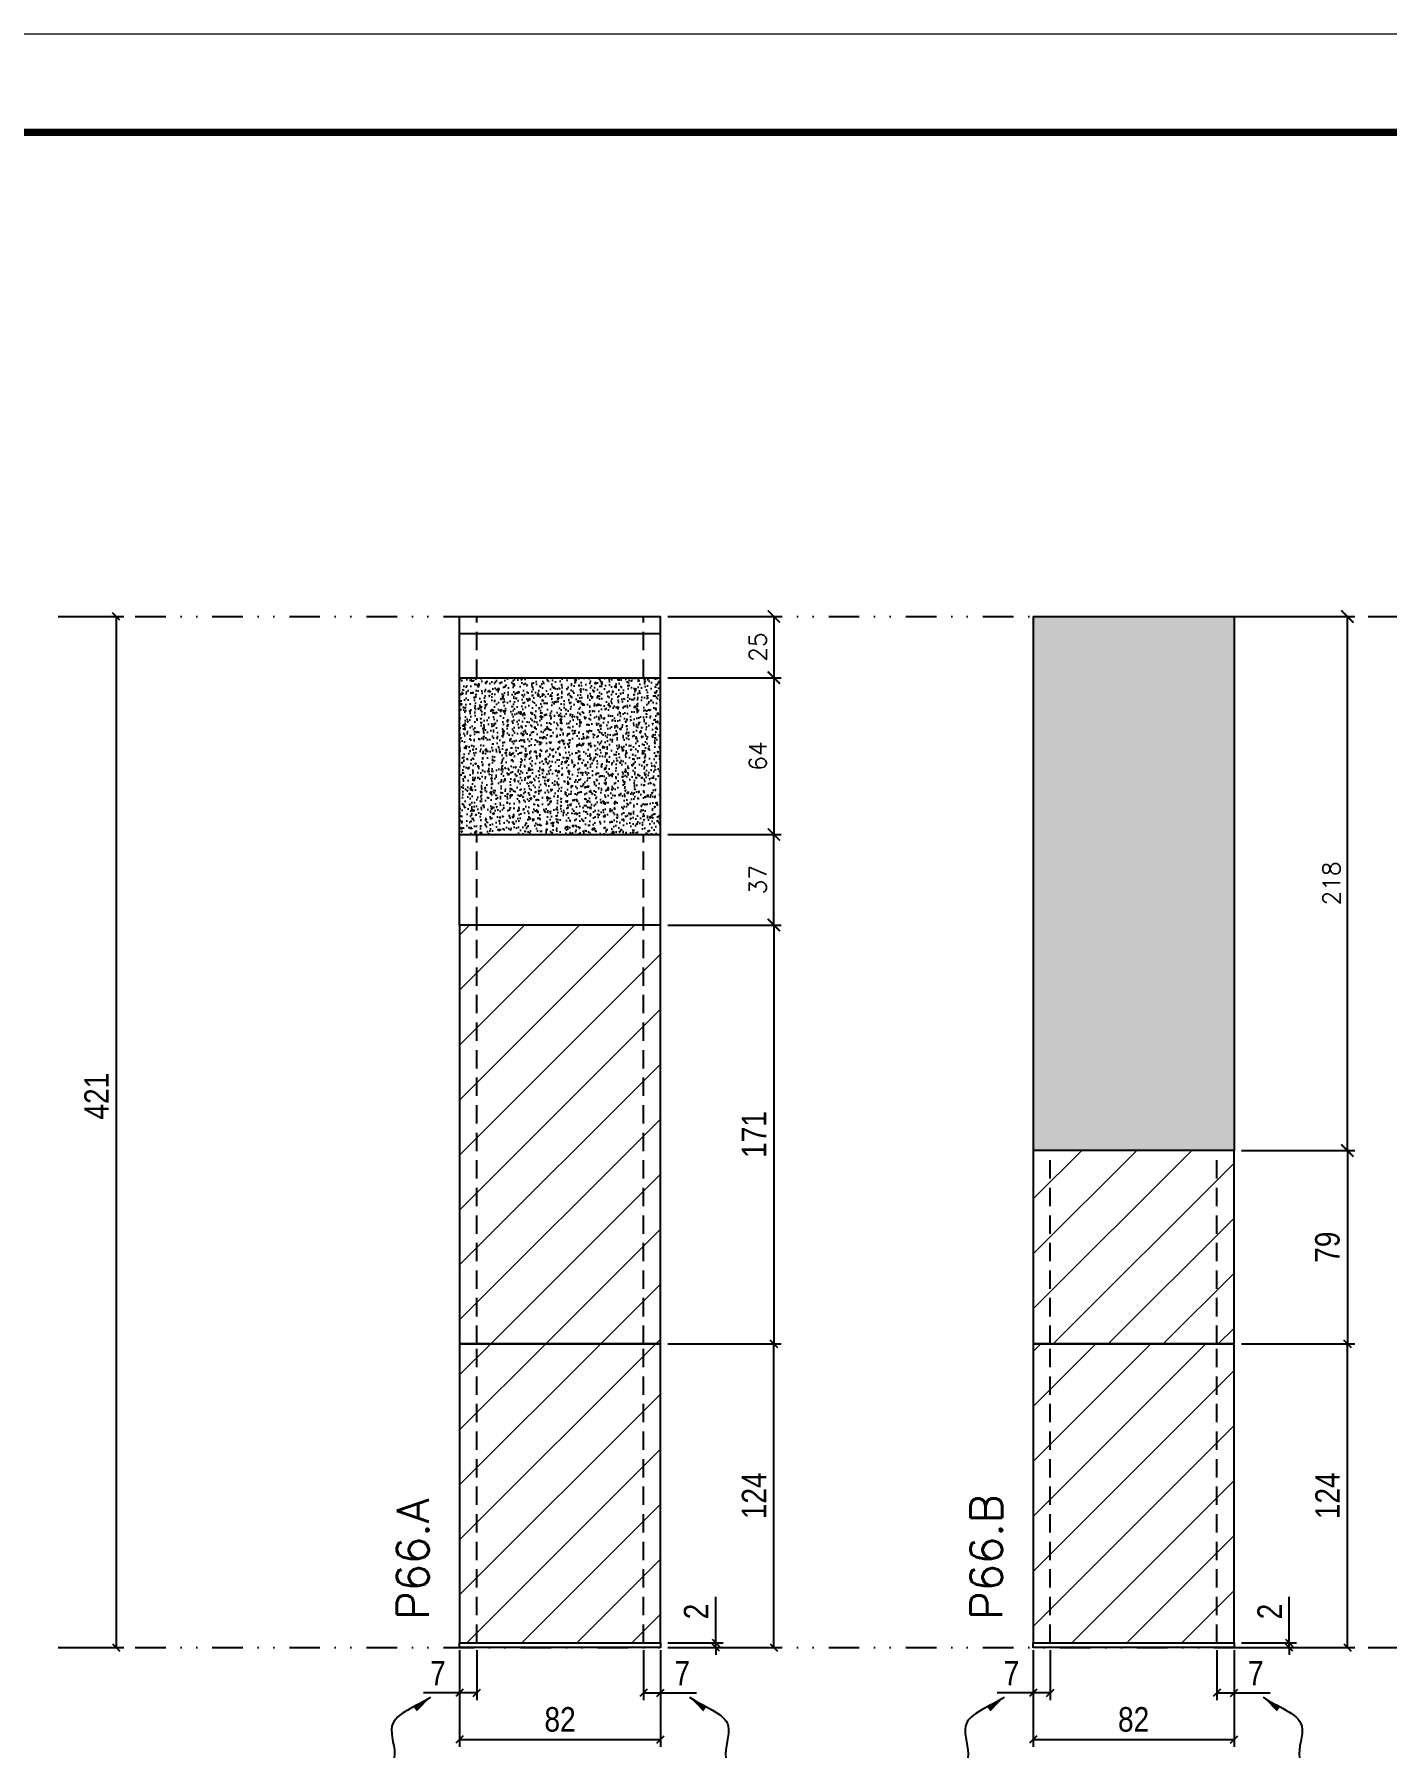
# Model space of a CAD drawing. Extents: x 2949 to 9230, y 1140 to 12527.
# Drawn here: x 6557 to 7109, y 4936 to 5635 of the extents above; entities that cross this region are included whole.
import ezdxf

# ---------------------------------------------------------------- set-up
doc = ezdxf.new("R2010")
doc.units = 0
for name, pattern in [('DASHED', [0.75, 0.5, -0.25]), ('DIVIDE2', [0.625, 0.25, -0.125, 0, -0.125, 0, -0.125]), ('HIDDEN', [0.375, 0.25, -0.125])]:
    doc.linetypes.add(name, pattern=pattern)
for name, color, linetype in [('COTA', 241, 'Continuous'), ('cotas', 4, 'Continuous'), ('Nível', 160, 'Continuous'), ('Painéis', 200, 'Continuous'), ('SARR_2.2x7', 40, 'Continuous'), ('Sarrafo de Pressão', 42, 'HIDDEN')]:
    doc.layers.add(name, color=color, linetype=linetype)
for name, color, linetype, lineweight in [('Folhas', 255, 'Continuous', 9), ('Hachura', 251, 'Continuous', 9), ('SARRAFO DE PRESSAO', 251, 'DASHED', 9), ('Texto Seção', 7, 'Continuous', 15)]:
    doc.layers.add(name, color=color, linetype=linetype, lineweight=lineweight)
doc.styles.add('COTA TECNICA', font='techl___.ttf', dxfattribs={"height": 10})
doc.styles.add('COTA TECNICA-50', font='techl___.ttf', dxfattribs={"height": 10})
doc.styles.add('REGUA-120', font='ROMANS.shx', dxfattribs={"height": 15})
doc.styles.add('ROMANS', font='romans.shx')
doc.styles.get("Standard").update_dxf_attribs({"font": 'arial.ttf'})
doc.dimstyles.new('COTA PAINEL-50', dxfattribs={"dimtxt": 10, "dimasz": 3, "dimexe": 3, "dimexo": 3, "dimgap": 3, "dimtad": 1, "dimdec": 1, "dimzin": 12, "dimdsep": 46, "dimtxsty": 'COTA TECNICA-50', "dimblk1": 'OBLIQUE', "dimblk2": 'OBLIQUE', "dimsah": 1, "dimcen": 0.9, "dimclrd": 4, "dimclre": 4, "dimclrt": 240, "dimadec": 1, "dimazin": 3, "dimtfac": 1, "dimtdec": 1, "dimtmove": 0, "dimatfit": 3, "dimfxl": 1, "dimtolj": 1, "dimtzin": 12, "dimarcsym": 0})
doc.dimstyles.new('Cota Paínel', dxfattribs={"dimtxt": 7, "dimasz": 5, "dimexe": 3, "dimexo": 3, "dimgap": 3, "dimtad": 1, "dimdec": 1, "dimzin": 12, "dimdsep": 46, "dimtxsty": 'ROMANS', "dimblk": 'ARCHTICK', "dimcen": 0, "dimclrd": 4, "dimclre": 4, "dimclrt": 1, "dimadec": 1, "dimazin": 3, "dimtfac": 1, "dimtdec": 1, "dimtmove": 0, "dimatfit": 3, "dimldrblk": 'OBLIQUE', "dimfxl": 1, "dimtolj": 1, "dimtzin": 12, "dimarcsym": 0})
doc.dimstyles.new('PAINEL', dxfattribs={"dimtxt": 10, "dimasz": 3, "dimexe": 3, "dimexo": 3, "dimgap": 3, "dimtad": 1, "dimdec": 1, "dimzin": 12, "dimdsep": 46, "dimtxsty": 'COTA TECNICA', "dimblk1": 'OBLIQUE', "dimblk2": 'OBLIQUE', "dimsah": 1, "dimcen": 0.9, "dimclrd": 4, "dimclre": 4, "dimclrt": 240, "dimadec": 1, "dimazin": 3, "dimtfac": 1, "dimtdec": 1, "dimtmove": 0, "dimatfit": 3, "dimfxl": 1, "dimtolj": 1, "dimtzin": 12, "dimarcsym": 0})
doc.dimstyles.get("Standard").update_dxf_attribs({"dimtxt": 0.18, "dimasz": 0.18, "dimexe": 0.18, "dimexo": 0.0625, "dimgap": 0.09, "dimtad": 0, "dimtih": 1, "dimtoh": 1, "dimdec": 4, "dimzin": 0, "dimdsep": 46, "dimtxsty": 'Standard', "dimcen": 0.09, "dimadec": 0, "dimazin": 0, "dimtfac": 1, "dimtdec": 4, "dimtofl": 0, "dimtmove": 0, "dimatfit": 3, "dimfxl": 1, "dimtolj": 1, "dimtzin": 0, "dimarcsym": 0})
pattern_1 = [(45, (-126071.967, -22713.47), (-11.2253202, 11.2253202), [])]

# ---------------------------------------------------------------- blocks, each defined once
blk = doc.blocks.new('9999999999')
at = {"layer": 'Folhas'}
blk.add_lwpolyline([(98138.98, 34190.21), (99623.98, 34190.21), (99623.98, 35240.21), (98138.98, 35240.21)], close=True, dxfattribs=at)
at = {"layer": 'Folhas', "color": 30, "const_width": 3}
blk.add_lwpolyline([(98213.98, 34230.21), (99583.98, 34230.21), (99583.98, 35200.21), (98213.98, 35200.21)], close=True, dxfattribs=at)
blk = doc.blocks.new('_Oblique')
at = {"color": 0, "linetype": 'ByBlock', "lineweight": -2}
blk.add_line((-0.5, -0.5), (0.5, 0.5), dxfattribs=at)
blk = doc.blocks.new('*D754')
at = {"layer": 'cotas', "color": 4, "linetype": 'ByBlock', "lineweight": -2, "transparency": 16777216}
for p, q in [((6570.19, 5397.57), (6593.91, 5397.57)), ((6590.91, 5397.57), (6590.91, 4976.57)), ((6570.19, 4976.57), (6593.91, 4976.57))]:
    blk.add_line(p, q, dxfattribs=at)
at = {"layer": 'Defpoints', "color": 0, "linetype": 'ByBlock', "transparency": 16777216}
for p in [(6567.19, 5397.57), (6567.19, 4976.57), (6590.91, 4976.57)]:
    blk.add_point(p, dxfattribs=at)
at = {"layer": 'cotas', "color": 4, "linetype": 'ByBlock', "lineweight": -2, "transparency": 16777216, "xscale": 3, "yscale": 3, "zscale": 3}
for p, rotation in [((6590.91, 5397.57), 90), ((6590.91, 4976.57), 270)]:
    blk.add_blockref('_Oblique', p, dxfattribs=dict(at, rotation=rotation))
at = {"layer": 'cotas', "color": 240, "linetype": 'ByBlock', "transparency": 16777216, "insert": (6582.83, 5201.72), "char_height": 10, "attachment_point": 5, "rotation": 90, "style": 'COTA TECNICA'}
blk.add_mtext('\\A1;421', dxfattribs=at)
blk = doc.blocks.new('*D363')
at = {"layer": 'COTA', "color": 4, "lineweight": -2, "transparency": 16777216}
for p, q in [((6731.04, 4975.57), (6731.04, 4936.11)), ((6813.04, 4975.57), (6813.04, 4936.11)), ((6731.04, 4939.11), (6813.04, 4939.11))]:
    blk.add_line(p, q, dxfattribs=at)
at = {"layer": 'Defpoints', "color": 0, "transparency": 16777216}
for p in [(6731.04, 4978.57), (6813.04, 4978.57), (6813.04, 4939.11)]:
    blk.add_point(p, dxfattribs=at)
at = {"layer": 'COTA', "color": 4, "lineweight": -2, "transparency": 16777216, "xscale": 3, "yscale": 3, "zscale": 3, "rotation": 180}
blk.add_blockref('_Oblique', (6731.04, 4939.11), dxfattribs=at)
at = {"layer": 'COTA', "color": 4, "lineweight": -2, "transparency": 16777216, "xscale": 3, "yscale": 3, "zscale": 3}
blk.add_blockref('_Oblique', (6813.04, 4939.11), dxfattribs=at)
at = {"layer": 'COTA', "color": 240, "transparency": 16777216, "insert": (6772.04, 4947.21), "char_height": 10, "attachment_point": 5, "style": 'COTA TECNICA'}
blk.add_mtext('\\A1;82', dxfattribs=at)
blk = doc.blocks.new('*D364')
at = {"layer": 'COTA', "color": 4, "lineweight": -2, "transparency": 16777216}
for p, q in [((6738.04, 4975.57), (6738.04, 4955.06)), ((6731.04, 4973.57), (6731.04, 4955.06)), ((6731.04, 4958.06), (6716.31, 4958.06)), ((6738.04, 4958.06), (6731.04, 4958.06))]:
    blk.add_line(p, q, dxfattribs=at)
at = {"layer": 'Defpoints', "color": 0, "transparency": 16777216}
for p in [(6731.04, 4976.57), (6738.04, 4978.57), (6731.04, 4958.06)]:
    blk.add_point(p, dxfattribs=at)
at = {"layer": 'COTA', "color": 4, "lineweight": -2, "transparency": 16777216, "xscale": 3, "yscale": 3, "zscale": 3, "rotation": 180}
blk.add_blockref('_Oblique', (6731.04, 4958.06), dxfattribs=at)
at = {"layer": 'COTA', "color": 4, "lineweight": -2, "transparency": 16777216, "xscale": 3, "yscale": 3, "zscale": 3}
blk.add_blockref('_Oblique', (6738.04, 4958.06), dxfattribs=at)
at = {"layer": 'COTA', "color": 240, "transparency": 16777216, "insert": (6722.18, 4966.13), "char_height": 10, "attachment_point": 5, "style": 'COTA TECNICA-50'}
blk.add_mtext('\\A1;7', dxfattribs=at)
blk = doc.blocks.new('*D365')
at = {"layer": 'COTA', "color": 4, "lineweight": -2, "transparency": 16777216}
for p, q in [((6806.04, 4975.57), (6806.04, 4955.06)), ((6813.04, 4973.57), (6813.04, 4955.06)), ((6806.04, 4958.06), (6813.04, 4958.06)), ((6813.04, 4958.06), (6827.77, 4958.06))]:
    blk.add_line(p, q, dxfattribs=at)
at = {"layer": 'Defpoints', "color": 0, "transparency": 16777216}
for p in [(6806.04, 4978.57), (6813.04, 4976.57), (6813.04, 4958.06)]:
    blk.add_point(p, dxfattribs=at)
at = {"layer": 'COTA', "color": 4, "lineweight": -2, "transparency": 16777216, "xscale": 3, "yscale": 3, "zscale": 3, "rotation": 180}
blk.add_blockref('_Oblique', (6806.04, 4958.06), dxfattribs=at)
at = {"layer": 'COTA', "color": 4, "lineweight": -2, "transparency": 16777216, "xscale": 3, "yscale": 3, "zscale": 3}
blk.add_blockref('_Oblique', (6813.04, 4958.06), dxfattribs=at)
at = {"layer": 'COTA', "color": 240, "transparency": 16777216, "insert": (6821.91, 4966.13), "char_height": 10, "attachment_point": 5, "style": 'COTA TECNICA-50'}
blk.add_mtext('\\A1;7', dxfattribs=at)
blk = doc.blocks.new('*D366')
at = {"layer": 'COTA', "color": 4, "lineweight": -2, "transparency": 16777216}
for p, q in [((6816.04, 5100.57), (6862.28, 5100.57)), ((6859.28, 4976.57), (6859.28, 5100.57)), ((6816.04, 4976.57), (6862.28, 4976.57))]:
    blk.add_line(p, q, dxfattribs=at)
at = {"layer": 'Defpoints', "color": 0, "transparency": 16777216}
for p in [(6813.04, 5100.57), (6859.28, 5100.57), (6813.04, 4976.57)]:
    blk.add_point(p, dxfattribs=at)
at = {"layer": 'COTA', "color": 4, "lineweight": -2, "transparency": 16777216, "xscale": 3, "yscale": 3, "zscale": 3}
for p, rotation in [((6859.28, 5100.57), 90), ((6859.28, 4976.57), 270)]:
    blk.add_blockref('_Oblique', p, dxfattribs=dict(at, rotation=rotation))
at = {"layer": 'COTA', "color": 240, "transparency": 16777216, "insert": (6851.21, 5038.57), "char_height": 10, "attachment_point": 5, "rotation": 90, "style": 'COTA TECNICA-50'}
blk.add_mtext('\\A1;124', dxfattribs=at)
blk = doc.blocks.new('*D367')
at = {"layer": 'COTA', "color": 4, "lineweight": -2, "transparency": 16777216}
for p, q in [((6835.57, 4978.57), (6835.57, 4997.37)), ((6816.04, 4978.57), (6838.57, 4978.57)), ((6816.04, 4976.57), (6838.57, 4976.57)), ((6835.57, 4976.57), (6835.57, 4978.57)), ((6835.57, 4976.57), (6835.57, 4973.57))]:
    blk.add_line(p, q, dxfattribs=at)
at = {"layer": 'Defpoints', "color": 0, "transparency": 16777216}
for p in [(6813.04, 4978.57), (6813.04, 4976.57), (6835.57, 4976.57)]:
    blk.add_point(p, dxfattribs=at)
at = {"layer": 'COTA', "color": 4, "lineweight": -2, "transparency": 16777216, "xscale": 3, "yscale": 3, "zscale": 3}
for p, rotation in [((6835.57, 4978.57), 270), ((6835.57, 4976.57), 90)]:
    blk.add_blockref('_Oblique', p, dxfattribs=dict(at, rotation=rotation))
at = {"layer": 'COTA', "color": 240, "transparency": 16777216, "insert": (6827.57, 4991.31), "char_height": 10, "attachment_point": 5, "rotation": 90, "style": 'COTA TECNICA-50'}
blk.add_mtext('\\A1;2', dxfattribs=at)
blk = doc.blocks.new('*D368')
at = {"layer": 'COTA', "color": 4, "linetype": 'ByBlock', "lineweight": -2, "transparency": 16777216}
for p, q in [((6816.04, 5271.57), (6862.28, 5271.57)), ((6859.28, 5271.57), (6859.28, 5100.57)), ((6816.04, 5100.57), (6862.28, 5100.57))]:
    blk.add_line(p, q, dxfattribs=at)
at = {"layer": 'Defpoints', "color": 0, "linetype": 'ByBlock', "transparency": 16777216}
for p in [(6813.04, 5271.57), (6813.04, 5100.57), (6859.28, 5100.57)]:
    blk.add_point(p, dxfattribs=at)
at = {"layer": 'COTA', "color": 4, "linetype": 'ByBlock', "lineweight": -2, "transparency": 16777216, "xscale": 3, "yscale": 3, "zscale": 3}
for p, rotation in [((6859.28, 5271.57), 90), ((6859.28, 5100.57), 270)]:
    blk.add_blockref('_Oblique', p, dxfattribs=dict(at, rotation=rotation))
at = {"layer": 'COTA', "color": 240, "linetype": 'ByBlock', "transparency": 16777216, "insert": (6851.21, 5186.07), "char_height": 10, "attachment_point": 5, "rotation": 90, "style": 'COTA TECNICA'}
blk.add_mtext('\\A1;171', dxfattribs=at)
blk = doc.blocks.new('*D369')
at = {"layer": 'COTA', "color": 4, "lineweight": -2, "transparency": 16777216}
for p, q in [((6965.15, 4975.57), (6965.15, 4936.11)), ((7047.15, 4975.57), (7047.15, 4936.11)), ((6965.15, 4939.11), (7047.15, 4939.11))]:
    blk.add_line(p, q, dxfattribs=at)
at = {"layer": 'Defpoints', "color": 0, "transparency": 16777216}
for p in [(6965.15, 4978.57), (7047.15, 4978.57), (7047.15, 4939.11)]:
    blk.add_point(p, dxfattribs=at)
at = {"layer": 'COTA', "color": 4, "lineweight": -2, "transparency": 16777216, "xscale": 3, "yscale": 3, "zscale": 3, "rotation": 180}
blk.add_blockref('_Oblique', (6965.15, 4939.11), dxfattribs=at)
at = {"layer": 'COTA', "color": 4, "lineweight": -2, "transparency": 16777216, "xscale": 3, "yscale": 3, "zscale": 3}
blk.add_blockref('_Oblique', (7047.15, 4939.11), dxfattribs=at)
at = {"layer": 'COTA', "color": 240, "transparency": 16777216, "insert": (7006.15, 4947.21), "char_height": 10, "attachment_point": 5, "style": 'COTA TECNICA'}
blk.add_mtext('\\A1;82', dxfattribs=at)
blk = doc.blocks.new('*D370')
at = {"layer": 'COTA', "color": 4, "lineweight": -2, "transparency": 16777216}
for p, q in [((6972.15, 4975.57), (6972.15, 4955.06)), ((6965.15, 4973.57), (6965.15, 4955.06)), ((6965.15, 4958.06), (6950.42, 4958.06)), ((6972.15, 4958.06), (6965.15, 4958.06))]:
    blk.add_line(p, q, dxfattribs=at)
at = {"layer": 'Defpoints', "color": 0, "transparency": 16777216}
for p in [(6965.15, 4976.57), (6972.15, 4978.57), (6965.15, 4958.06)]:
    blk.add_point(p, dxfattribs=at)
at = {"layer": 'COTA', "color": 4, "lineweight": -2, "transparency": 16777216, "xscale": 3, "yscale": 3, "zscale": 3, "rotation": 180}
blk.add_blockref('_Oblique', (6965.15, 4958.06), dxfattribs=at)
at = {"layer": 'COTA', "color": 4, "lineweight": -2, "transparency": 16777216, "xscale": 3, "yscale": 3, "zscale": 3}
blk.add_blockref('_Oblique', (6972.15, 4958.06), dxfattribs=at)
at = {"layer": 'COTA', "color": 240, "transparency": 16777216, "insert": (6956.28, 4966.13), "char_height": 10, "attachment_point": 5, "style": 'COTA TECNICA-50'}
blk.add_mtext('\\A1;7', dxfattribs=at)
blk = doc.blocks.new('*D371')
at = {"layer": 'COTA', "color": 4, "lineweight": -2, "transparency": 16777216}
for p, q in [((7040.15, 4975.57), (7040.15, 4955.06)), ((7047.15, 4973.57), (7047.15, 4955.06)), ((7040.15, 4958.06), (7047.15, 4958.06)), ((7047.15, 4958.06), (7061.88, 4958.06))]:
    blk.add_line(p, q, dxfattribs=at)
at = {"layer": 'Defpoints', "color": 0, "transparency": 16777216}
for p in [(7040.15, 4978.57), (7047.15, 4976.57), (7047.15, 4958.06)]:
    blk.add_point(p, dxfattribs=at)
at = {"layer": 'COTA', "color": 4, "lineweight": -2, "transparency": 16777216, "xscale": 3, "yscale": 3, "zscale": 3, "rotation": 180}
blk.add_blockref('_Oblique', (7040.15, 4958.06), dxfattribs=at)
at = {"layer": 'COTA', "color": 4, "lineweight": -2, "transparency": 16777216, "xscale": 3, "yscale": 3, "zscale": 3}
blk.add_blockref('_Oblique', (7047.15, 4958.06), dxfattribs=at)
at = {"layer": 'COTA', "color": 240, "transparency": 16777216, "insert": (7056.01, 4966.13), "char_height": 10, "attachment_point": 5, "style": 'COTA TECNICA-50'}
blk.add_mtext('\\A1;7', dxfattribs=at)
blk = doc.blocks.new('*D372')
at = {"layer": 'COTA', "color": 4, "lineweight": -2, "transparency": 16777216}
for p, q in [((7050.15, 5100.57), (7096.39, 5100.57)), ((7093.39, 4976.57), (7093.39, 5100.57)), ((7050.15, 4976.57), (7096.39, 4976.57))]:
    blk.add_line(p, q, dxfattribs=at)
at = {"layer": 'Defpoints', "color": 0, "transparency": 16777216}
for p in [(7047.15, 5100.57), (7093.39, 5100.57), (7047.15, 4976.57)]:
    blk.add_point(p, dxfattribs=at)
at = {"layer": 'COTA', "color": 4, "lineweight": -2, "transparency": 16777216, "xscale": 3, "yscale": 3, "zscale": 3}
for p, rotation in [((7093.39, 5100.57), 90), ((7093.39, 4976.57), 270)]:
    blk.add_blockref('_Oblique', p, dxfattribs=dict(at, rotation=rotation))
at = {"layer": 'COTA', "color": 240, "transparency": 16777216, "insert": (7085.31, 5038.57), "char_height": 10, "attachment_point": 5, "rotation": 90, "style": 'COTA TECNICA-50'}
blk.add_mtext('\\A1;124', dxfattribs=at)
blk = doc.blocks.new('*D373')
at = {"layer": 'COTA', "color": 4, "lineweight": -2, "transparency": 16777216}
for p, q in [((7069.67, 4978.57), (7069.67, 4997.37)), ((7050.15, 4978.57), (7072.67, 4978.57)), ((7050.15, 4976.57), (7072.67, 4976.57)), ((7069.67, 4976.57), (7069.67, 4978.57)), ((7069.67, 4976.57), (7069.67, 4973.57))]:
    blk.add_line(p, q, dxfattribs=at)
at = {"layer": 'Defpoints', "color": 0, "transparency": 16777216}
for p in [(7047.15, 4978.57), (7047.15, 4976.57), (7069.67, 4976.57)]:
    blk.add_point(p, dxfattribs=at)
at = {"layer": 'COTA', "color": 4, "lineweight": -2, "transparency": 16777216, "xscale": 3, "yscale": 3, "zscale": 3}
for p, rotation in [((7069.67, 4978.57), 270), ((7069.67, 4976.57), 90)]:
    blk.add_blockref('_Oblique', p, dxfattribs=dict(at, rotation=rotation))
at = {"layer": 'COTA', "color": 240, "transparency": 16777216, "insert": (7061.67, 4991.31), "char_height": 10, "attachment_point": 5, "rotation": 90, "style": 'COTA TECNICA-50'}
blk.add_mtext('\\A1;2', dxfattribs=at)
blk = doc.blocks.new('*D374')
at = {"layer": 'COTA', "color": 4, "linetype": 'ByBlock', "lineweight": -2, "transparency": 16777216}
for p, q in [((7050.15, 5179.57), (7096.39, 5179.57)), ((7093.39, 5179.57), (7093.39, 5100.57)), ((7050.15, 5100.57), (7096.39, 5100.57))]:
    blk.add_line(p, q, dxfattribs=at)
at = {"layer": 'Defpoints', "color": 0, "linetype": 'ByBlock', "transparency": 16777216}
for p in [(7047.15, 5179.57), (7047.15, 5100.57), (7093.39, 5100.57)]:
    blk.add_point(p, dxfattribs=at)
at = {"layer": 'COTA', "color": 4, "linetype": 'ByBlock', "lineweight": -2, "transparency": 16777216, "xscale": 3, "yscale": 3, "zscale": 3}
for p, rotation in [((7093.39, 5179.57), 90), ((7093.39, 5100.57), 270)]:
    blk.add_blockref('_Oblique', p, dxfattribs=dict(at, rotation=rotation))
at = {"layer": 'COTA', "color": 240, "linetype": 'ByBlock', "transparency": 16777216, "insert": (7085.28, 5140.07), "char_height": 10, "attachment_point": 5, "rotation": 90, "style": 'COTA TECNICA'}
blk.add_mtext('\\A1;79', dxfattribs=at)
blk = doc.blocks.new('_ArchTick')
at = {"color": 0, "linetype": 'ByBlock', "const_width": 0.15}
blk.add_lwpolyline([(-0.5, -0.5), (0.5, 0.5)], dxfattribs=at)
blk = doc.blocks.new('*D1213')
at = {"layer": 'COTA', "color": 4, "lineweight": -2, "transparency": 16777216}
for p, q in [((6816.04, 5397.57), (6862.28, 5397.57)), ((6859.28, 5397.57), (6859.28, 5372.57)), ((6816.04, 5372.57), (6862.28, 5372.57))]:
    blk.add_line(p, q, dxfattribs=at)
at = {"layer": 'Defpoints', "color": 0, "transparency": 16777216}
for p in [(6813.04, 5397.57), (6813.04, 5372.57), (6859.28, 5372.57)]:
    blk.add_point(p, dxfattribs=at)
at = {"layer": 'COTA', "color": 4, "lineweight": -2, "transparency": 16777216, "xscale": 5, "yscale": 5, "zscale": 5}
for p, rotation in [((6859.28, 5397.57), 90), ((6859.28, 5372.57), 270)]:
    blk.add_blockref('_ArchTick', p, dxfattribs=dict(at, rotation=rotation))
at = {"layer": 'COTA', "color": 1, "transparency": 16777216, "insert": (6852.78, 5385.07), "char_height": 7, "attachment_point": 5, "rotation": 90, "style": 'ROMANS'}
blk.add_mtext('\\A1;25', dxfattribs=at)
blk = doc.blocks.new('*D1214')
at = {"layer": 'COTA', "color": 4, "lineweight": -2, "transparency": 16777216}
for p, q in [((6816.04, 5308.57), (6862.28, 5308.57)), ((6859.28, 5271.57), (6859.28, 5308.57)), ((6816.04, 5271.57), (6862.28, 5271.57))]:
    blk.add_line(p, q, dxfattribs=at)
at = {"layer": 'Defpoints', "color": 0, "transparency": 16777216}
for p in [(6813.04, 5308.57), (6859.28, 5308.57), (6813.04, 5271.57)]:
    blk.add_point(p, dxfattribs=at)
at = {"layer": 'COTA', "color": 4, "lineweight": -2, "transparency": 16777216, "xscale": 5, "yscale": 5, "zscale": 5}
for p, rotation in [((6859.28, 5308.57), 90), ((6859.28, 5271.57), 270)]:
    blk.add_blockref('_ArchTick', p, dxfattribs=dict(at, rotation=rotation))
at = {"layer": 'COTA', "color": 1, "transparency": 16777216, "insert": (6852.78, 5290.07), "char_height": 7, "attachment_point": 5, "rotation": 90, "style": 'ROMANS'}
blk.add_mtext('\\A1;37', dxfattribs=at)
blk = doc.blocks.new('*D1215')
at = {"layer": 'COTA', "color": 4, "lineweight": -2, "transparency": 16777216}
for p, q in [((6816.04, 5372.57), (6862.28, 5372.57)), ((6859.28, 5372.57), (6859.28, 5308.57)), ((6816.04, 5308.57), (6862.28, 5308.57))]:
    blk.add_line(p, q, dxfattribs=at)
at = {"layer": 'Defpoints', "color": 0, "transparency": 16777216}
for p in [(6813.04, 5372.57), (6813.04, 5308.57), (6859.28, 5308.57)]:
    blk.add_point(p, dxfattribs=at)
at = {"layer": 'COTA', "color": 4, "lineweight": -2, "transparency": 16777216, "xscale": 5, "yscale": 5, "zscale": 5}
for p, rotation in [((6859.28, 5372.57), 90), ((6859.28, 5308.57), 270)]:
    blk.add_blockref('_ArchTick', p, dxfattribs=dict(at, rotation=rotation))
at = {"layer": 'COTA', "color": 1, "transparency": 16777216, "insert": (6852.78, 5340.57), "char_height": 7, "attachment_point": 5, "rotation": 90, "style": 'ROMANS'}
blk.add_mtext('\\A1;64', dxfattribs=at)
blk = doc.blocks.new('*D1216')
at = {"layer": 'COTA', "color": 4, "lineweight": -2, "transparency": 16777216}
for p, q in [((7050.15, 5397.57), (7096.39, 5397.57)), ((7093.39, 5179.57), (7093.39, 5397.57)), ((7050.15, 5179.57), (7096.39, 5179.57))]:
    blk.add_line(p, q, dxfattribs=at)
at = {"layer": 'Defpoints', "color": 0, "transparency": 16777216}
for p in [(7047.15, 5397.57), (7093.39, 5397.57), (7047.15, 5179.57)]:
    blk.add_point(p, dxfattribs=at)
at = {"layer": 'COTA', "color": 4, "lineweight": -2, "transparency": 16777216, "xscale": 5, "yscale": 5, "zscale": 5}
for p, rotation in [((7093.39, 5397.57), 90), ((7093.39, 5179.57), 270)]:
    blk.add_blockref('_ArchTick', p, dxfattribs=dict(at, rotation=rotation))
at = {"layer": 'COTA', "color": 1, "transparency": 16777216, "insert": (7086.89, 5288.57), "char_height": 7, "attachment_point": 5, "rotation": 90, "style": 'ROMANS'}
blk.add_mtext('\\A1;218', dxfattribs=at)

msp = doc.modelspace()

# ---------------------------------------------------------------- hatches: boundary and pattern name
at = {"layer": 'COTA', "linetype": 'ByBlock'}
h = msp.add_hatch(dxfattribs=at)
h.set_pattern_fill('AR-CONC', color=256, scale=0.03)
h.paths.add_polyline_path([(7047.15, 5397.57), (6965.15, 5397.57), (6965.15, 5179.57), (7047.15, 5179.57)])
h = msp.add_hatch(dxfattribs=at)
h.set_pattern_fill('AR-CONC', color=256, scale=0.03)
h.paths.add_polyline_path([(6813.04, 5372.57), (6731.04, 5372.57), (6731.04, 5308.57), (6813.04, 5308.57)])
at = {"layer": 'Hachura', "linetype": 'ByBlock'}
h = msp.add_hatch(dxfattribs=at)
h.set_pattern_fill('ANSI31', color=256, scale=5)
h.set_pattern_definition(pattern_1)
h.paths.add_polyline_path([(6813.04, 5271.57), (6731.04, 5271.57), (6731.04, 5100.57), (6813.04, 5100.57)])
h = msp.add_hatch(dxfattribs=at)
h.set_pattern_fill('ANSI31', color=256, scale=5)
h.set_pattern_definition([(45, (-126071.967, -22763.47), (-11.2253202, 11.2253202), [])])
h.paths.add_polyline_path([(7047.15, 5100.57), (7047.15, 5179.57), (6965.15, 5179.57), (6965.15, 5100.57)])
h = msp.add_hatch(dxfattribs=at)
h.set_pattern_fill('ANSI31', color=256, scale=5)
h.set_pattern_definition(pattern_1)
h.paths.add_polyline_path([(6813.04, 5100.57), (6731.04, 5100.57), (6731.04, 4978.57), (6813.04, 4978.57)])
h = msp.add_hatch(dxfattribs=at)
h.set_pattern_fill('ANSI31', color=256, scale=5)
h.set_pattern_definition(pattern_1)
h.paths.add_polyline_path([(7047.15, 5100.57), (6965.15, 5100.57), (6965.15, 4978.57), (7047.15, 4978.57)])

# ---------------------------------------------------------------- linework, layer by layer
at = {"layer": 'COTA', "linetype": 'ByBlock'}
for p, q in [((6965.15, 5397.57), (6965.15, 5179.57)), ((6965.15, 5397.57), (7047.15, 5397.57)), ((7047.15, 5397.57), (7047.15, 5179.57)), ((6731.04, 5308.57), (6731.04, 5372.57)), ((6813.04, 5308.57), (6813.04, 5372.57))]:
    msp.add_line(p, q, dxfattribs=at)
at = {"layer": 'Nível', "color": 4, "linetype": 'DIVIDE2', "ltscale": 50}
for p, q in [((6567.19, 5397.57), (7577.53, 5397.57)), ((6567.19, 4976.57), (7577.53, 4976.57))]:
    msp.add_line(p, q, dxfattribs=at)
at = {"layer": 'Painéis'}
for p, q in [((6731.04, 5372.57), (6731.04, 5397.57)), ((6731.04, 5397.57), (6813.04, 5397.57)), ((6813.04, 5372.57), (6813.04, 5397.57)), ((6731.04, 5372.57), (6813.04, 5372.57)), ((6731.04, 5271.57), (6731.04, 5308.57)), ((6731.04, 5308.57), (6813.04, 5308.57)), ((6813.04, 5271.57), (6813.04, 5308.57))]:
    msp.add_line(p, q, dxfattribs=at)
for points in [[(6731.04, 5100.57), (6813.04, 5100.57), (6813.04, 5271.57), (6731.04, 5271.57)], [(6965.15, 5100.57), (7047.15, 5100.57), (7047.15, 5179.57), (6965.15, 5179.57)], [(6731.04, 4978.57), (6813.04, 4978.57), (6813.04, 5100.57), (6731.04, 5100.57)], [(6965.15, 4978.57), (7047.15, 4978.57), (7047.15, 5100.57), (6965.15, 5100.57)], [(6731.04, 4978.57), (6813.04, 4978.57), (6813.04, 4976.57), (6731.04, 4976.57)], [(6965.15, 4978.57), (7047.15, 4978.57), (7047.15, 4976.57), (6965.15, 4976.57)]]:
    msp.add_lwpolyline(points, close=True, dxfattribs=at)
at = {"layer": 'SARR_2.2x7'}
msp.add_line((6731.04, 5390.57), (6813.04, 5390.57), dxfattribs=at)
at = {"layer": 'Sarrafo de Pressão', "ltscale": 30}
for p, q in [((6738.04, 5372.57), (6738.04, 5397.57)), ((6806.04, 5372.57), (6806.04, 5397.57)), ((6738.04, 5271.57), (6738.04, 5308.57)), ((6806.04, 5271.57), (6806.04, 5308.57)), ((6738.04, 5100.57), (6738.04, 5271.57)), ((6806.04, 5100.57), (6806.04, 5271.57)), ((6972.15, 5100.57), (6972.15, 5179.57)), ((7040.15, 5100.57), (7040.15, 5179.57)), ((6738.04, 4978.57), (6738.04, 5100.57)), ((6806.04, 4978.57), (6806.04, 5100.57)), ((6972.15, 4978.57), (6972.15, 5100.57)), ((7040.15, 4978.57), (7040.15, 5100.57))]:
    msp.add_line(p, q, dxfattribs=at)

# ---------------------------------------------------------------- block references
at = {"layer": 'SARRAFO DE PRESSAO', "color": 6, "linetype": 'ByBlock'}
msp.add_blockref('9999999999', (-92006.44, -29604.92), dxfattribs=at)

# ---------------------------------------------------------------- texts
at = {"layer": 'Texto Seção', "char_height": 13, "width": 285.3299, "attachment_point": 7, "rotation": 90, "style": 'REGUA-120'}
for s, insert in [('P66.B', (6952.53, 4987.82)), ('P66.A', (6718.42, 4987.82))]:
    msp.add_mtext(s, dxfattribs=dict(at, insert=insert))

# ---------------------------------------------------------------- dimensions: what is measured, and where the dimension line sits
at = {"layer": 'COTA'}
for base, p1, p2, angle, dimstyle, picture, middle in [((6859.28, 5372.57), (6813.04, 5397.57), (6813.04, 5372.57), 90, 'Cota Paínel', '*D1213', (6852.78, 5385.07)), ((7093.39, 5397.57), (7047.15, 5179.57), (7047.15, 5397.57), 90, 'Cota Paínel', '*D1216', (7086.89, 5288.57)), ((6859.28, 5308.57), (6813.04, 5372.57), (6813.04, 5308.57), 90, 'Cota Paínel', '*D1215', (6852.78, 5340.57)), ((6859.28, 5308.57), (6813.04, 5271.57), (6813.04, 5308.57), 90, 'Cota Paínel', '*D1214', (6852.78, 5290.07)), ((6859.28, 5100.57), (6813.04, 4976.57), (6813.04, 5100.57), 90, 'COTA PAINEL-50', '*D366', (6851.21, 5038.57)), ((7093.39, 5100.57), (7047.15, 4976.57), (7047.15, 5100.57), 90, 'COTA PAINEL-50', '*D372', (7085.31, 5038.57)), ((6731.04, 4958.06), (6738.04, 4978.57), (6731.04, 4976.57), 180, 'COTA PAINEL-50', '*D364', (6722.18, 4966.13)), ((6965.15, 4958.06), (6972.15, 4978.57), (6965.15, 4976.57), 180, 'COTA PAINEL-50', '*D370', (6956.28, 4966.13))]:
    dim = msp.add_linear_dim(base=base, p1=p1, p2=p2, angle=angle, dimstyle=dimstyle, dxfattribs=at)
    dim.commit()
    dim.dimension.update_dxf_attribs({"geometry": picture, "text_midpoint": middle})
at = {"layer": 'COTA', "linetype": 'ByBlock'}
for base, p1, p2, picture, middle in [((6859.28, 5100.57), (6813.04, 5271.57), (6813.04, 5100.57), '*D368', (6851.21, 5186.07)), ((7093.39, 5100.57), (7047.15, 5179.57), (7047.15, 5100.57), '*D374', (7085.28, 5140.07))]:
    dim = msp.add_linear_dim(base=base, p1=p1, p2=p2, angle=90, dimstyle='PAINEL', dxfattribs=at)
    dim.commit()
    dim.dimension.update_dxf_attribs({"geometry": picture, "text_midpoint": middle})
at = {"layer": 'COTA'}
for base, p1, p2, picture, middle in [((6835.57, 4976.57), (6813.04, 4978.57), (6813.04, 4976.57), '*D367', (6835.57, 4991.31)), ((7069.67, 4976.57), (7047.15, 4978.57), (7047.15, 4976.57), '*D373', (7069.67, 4991.31))]:
    dim = msp.add_linear_dim(base=base, p1=p1, p2=p2, angle=90, dimstyle='COTA PAINEL-50', dxfattribs=at)
    dim.commit()
    dim.dimension.update_dxf_attribs({"geometry": picture, "text_midpoint": middle, "dimtype": 160})
for base, p1, p2, picture, middle in [((6813.04, 4939.11), (6731.04, 4978.57), (6813.04, 4978.57), '*D363', (6772.04, 4947.21)), ((7047.15, 4939.11), (6965.15, 4978.57), (7047.15, 4978.57), '*D369', (7006.15, 4947.21))]:
    dim = msp.add_linear_dim(base=base, p1=p1, p2=p2, dimstyle='PAINEL', override={"dimarcsym": 2}, dxfattribs=at)
    dim.commit()
    dim.dimension.update_dxf_attribs({"geometry": picture, "text_midpoint": middle})
for base, p1, p2, picture, middle in [((6813.04, 4958.06), (6806.04, 4978.57), (6813.04, 4976.57), '*D365', (6821.91, 4966.13)), ((7047.15, 4958.06), (7040.15, 4978.57), (7047.15, 4976.57), '*D371', (7056.01, 4966.13))]:
    dim = msp.add_linear_dim(base=base, p1=p1, p2=p2, dimstyle='COTA PAINEL-50', dxfattribs=at)
    dim.commit()
    dim.dimension.update_dxf_attribs({"geometry": picture, "text_midpoint": middle})
at = {"layer": 'cotas', "linetype": 'ByBlock'}
dim = msp.add_linear_dim(base=(6590.91, 4976.57), p1=(6567.19, 5397.57), p2=(6567.19, 4976.57), angle=90, dimstyle='PAINEL', dxfattribs=at)
dim.commit()
dim.dimension.update_dxf_attribs({"geometry": '*D754', "text_midpoint": (6590.91, 5201.72), "dimtype": 160})

# ---------------------------------------------------------------- leaders
at = {"layer": 'COTA', "path_type": 1}
for points in [[(6719.21, 4956.39), (6703.43, 4944.55), (6704.35, 4931.55), (6698.8, 4921.76)], [(6824.87, 4956.39), (6840.66, 4944.55), (6839.73, 4931.55), (6845.28, 4921.76)], [(6953.32, 4956.39), (6937.53, 4944.55), (6938.46, 4931.55), (6932.9, 4921.76)], [(7058.98, 4956.39), (7074.76, 4944.55), (7073.84, 4931.55), (7079.39, 4921.76)]]:
    msp.add_leader(points, dimstyle='Standard', override={"dimasz": 8}, dxfattribs=at)

doc.saveas('drawing.dxf')
